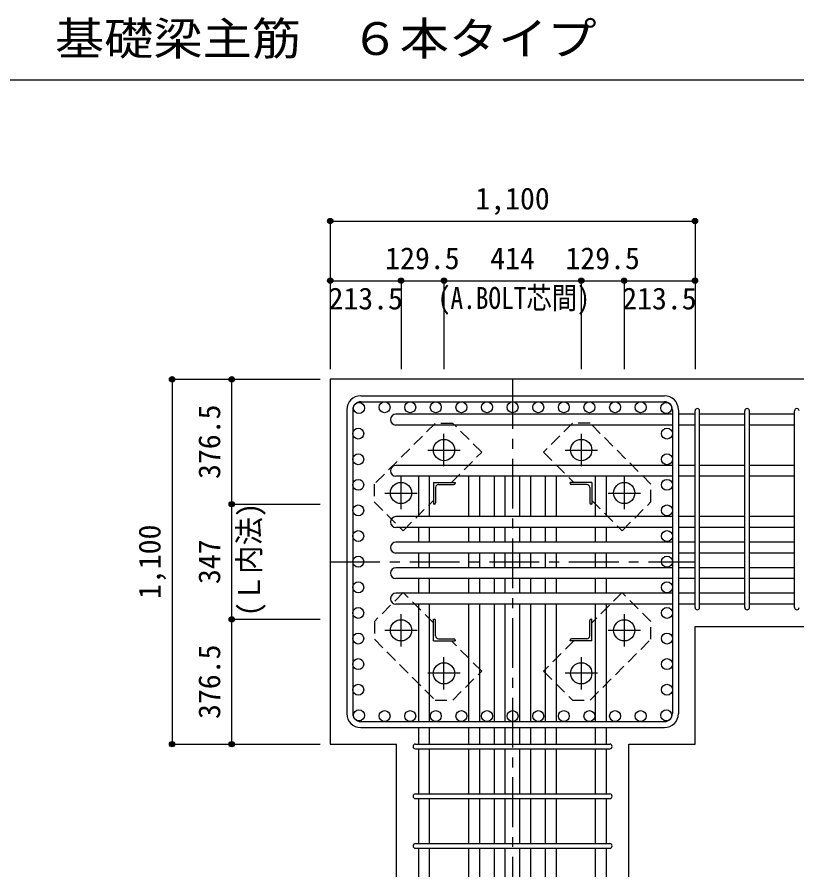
# Model space of a CAD drawing. Units: millimetres at full size, sheet at 1:30. Extents: x -5973 to 5954, y -4195 to 4201.
# Drawn here: x -942 to 1409, y -2625 to -33 of the extents above; entities that cross this region are included whole.
import ezdxf
from ezdxf.enums import TextEntityAlignment as Align

# ---------------------------------------------------------------- set-up
doc = ezdxf.new("R2010")
doc.units = ezdxf.units.MM
doc.header["$LTSCALE"] = 30
doc.header["$PDMODE"] = 32
doc.header["$PDSIZE"] = 15
doc.linetypes.add('CHAIN1', pattern=[8, 5, -1, 1, -1])
doc.linetypes.add('DASHED1', pattern=[1.8, 1.2, -0.6])
for name, color, linetype in [('0-1_躯体線', 2, 'Continuous'), ('0-2_アンカー、アングル', 4, 'Continuous'), ('0-3_立上り筋', 3, 'Continuous'), ('0-4_フープ筋', 7, 'Continuous'), ('0-5_基礎梁筋', 7, 'Continuous'), ('0-6_スタラップ筋', 7, 'Continuous'), ('0-7_文字', 4, 'Continuous'), ('0-9_プレート', 4, 'DASHED1'), ('0-D_寸法', 4, 'Continuous'), ('6-7_文字', 7, 'Continuous'), ('F-0_枠', 6, 'Continuous')]:
    doc.layers.add(name, color=color, linetype=linetype)
doc.styles.add('ＭＳ ゴシック', font='')
doc.styles.get('ＭＳ ゴシック').set_extended_font_data('MS Gothic')

msp = doc.modelspace()

# ---------------------------------------------------------------- linework, layer by layer
at = {"layer": '0-1_躯体線'}
for p, q in [((1502.44, -1124.89), (2.44, -1124.89)), ((2.44, -1124.89), (2.44, -2224.89)), ((1102.44, -1869.96), (1502.44, -1869.96)), ((1102.44, -2224.89), (1102.44, -1869.96)), ((2.44, -2224.89), (202.28, -2224.89)), ((202.28, -2624.89), (202.28, -2224.89))]:
    msp.add_line(p, q, dxfattribs=at)
msp.add_lwpolyline([(902.59, -2624.89), (902.59, -2224.89), (1102.44, -2224.89)], dxfattribs=at)
at = {"layer": '0-2_アンカー、アングル', "linetype": 'CHAIN1'}
for p, q in [((345.44, -1387.1), (345.44, -1289.59)), ((759.44, -1289.6), (759.44, -1387.1)), ((296.64, -1338.39), (394.14, -1338.39)), ((710.74, -1338.39), (808.24, -1338.39)), ((215.94, -1516.6), (215.94, -1419.09)), ((888.94, -1419.1), (888.94, -1516.6)), ((167.14, -1467.89), (264.64, -1467.89)), ((840.24, -1467.89), (937.74, -1467.89)), ((215.94, -1930.69), (215.94, -1833.19)), ((888.94, -1833.19), (888.94, -1930.7)), ((264.64, -1881.89), (167.14, -1881.89)), ((937.74, -1881.89), (840.24, -1881.89)), ((345.44, -2060.19), (345.44, -1962.69)), ((759.44, -1962.69), (759.44, -2060.2)), ((394.14, -2011.39), (296.64, -2011.39)), ((808.24, -2011.39), (710.74, -2011.39))]:
    msp.add_line(p, q, dxfattribs=at)
at = {"layer": '0-2_アンカー、アングル'}
for p, q in [((313.94, -1436.39), (378.94, -1436.39)), ((313.94, -1436.39), (313.94, -1501.39)), ((319.94, -1450.89), (319.94, -1497.39)), ((328.44, -1442.39), (374.94, -1442.39)), ((378.94, -1436.39), (378.94, -1438.39)), ((790.94, -1436.39), (725.94, -1436.39)), ((725.94, -1438.39), (725.94, -1436.39)), ((776.44, -1442.39), (729.94, -1442.39)), ((784.94, -1450.89), (784.94, -1497.39)), ((790.94, -1436.39), (790.94, -1501.39)), ((315.94, -1501.39), (313.94, -1501.39)), ((790.94, -1501.39), (788.94, -1501.39)), ((313.94, -1848.39), (315.94, -1848.39)), ((313.94, -1913.39), (313.94, -1848.39)), ((319.94, -1898.89), (319.94, -1852.39)), ((784.94, -1898.89), (784.94, -1852.39)), ((788.94, -1848.39), (790.94, -1848.39)), ((790.94, -1913.39), (790.94, -1848.39)), ((313.94, -1913.39), (378.94, -1913.39)), ((328.44, -1907.39), (374.94, -1907.39)), ((378.94, -1911.39), (378.94, -1913.39)), ((725.94, -1913.39), (725.94, -1911.39)), ((790.94, -1913.39), (725.94, -1913.39)), ((776.44, -1907.39), (729.94, -1907.39))]:
    msp.add_line(p, q, dxfattribs=at)
at = {"layer": '0-2_アンカー、アングル', "color": 3}
for centre in [(345.44, -1338.39), (759.44, -1338.39), (215.94, -1467.89), (888.94, -1467.89), (215.94, -1881.89), (888.94, -1881.89), (345.44, -2011.39), (759.44, -2011.39)]:
    msp.add_circle(centre, 32, dxfattribs=at)
at = {"layer": '0-2_アンカー、アングル'}
for centre, radius, start, end in [((328.44, -1450.89), 8.5, 90, 180), ((374.94, -1438.39), 4, 270, 0), ((729.94, -1438.39), 4, 180, 270), ((776.44, -1450.89), 8.5, 0, 90), ((315.94, -1497.39), 4, 270, 0), ((788.94, -1497.39), 4, 180, 270), ((315.94, -1852.39), 4, 0, 90), ((788.94, -1852.39), 4, 90, 180), ((328.44, -1898.89), 8.5, 180, 270), ((374.94, -1911.39), 4, 0, 90), ((729.94, -1911.39), 4, 90, 180), ((776.44, -1898.89), 8.5, 270, 0)]:
    msp.add_arc(centre, radius, start, end, dxfattribs=at)
at = {"layer": '0-3_立上り筋'}
for centre in [(89.13, -1211.59), (166.35, -1209.39), (243.57, -1209.39), (320.78, -1209.39), (398, -1209.39), (475.22, -1209.39), (552.44, -1209.39), (629.65, -1209.39), (706.87, -1209.39), (784.09, -1209.39), (861.31, -1209.39), (938.52, -1209.39), (1015.74, -1211.59), (86.94, -1288.81), (1017.94, -1288.81), (86.94, -1366.03), (1017.94, -1366.03), (86.94, -1443.24), (1017.94, -1443.24), (86.94, -1520.46), (1017.94, -1520.46), (86.94, -1597.68), (1017.94, -1597.68), (86.94, -1674.89), (1017.94, -1674.89), (86.94, -1752.11), (1017.94, -1752.11), (86.94, -1829.33), (1017.94, -1829.33), (86.94, -1906.55), (1017.94, -1906.55), (86.94, -1983.76), (1017.94, -1983.76), (86.94, -2060.98), (1017.94, -2060.98), (89.13, -2138.2), (166.35, -2140.39), (243.57, -2140.39), (320.78, -2140.39), (398, -2140.39), (475.22, -2140.39), (552.44, -2140.39), (629.65, -2140.39), (706.87, -2140.39), (784.09, -2140.39), (861.31, -2140.39), (938.52, -2140.39), (1015.74, -2138.2)]:
    msp.add_circle(centre, 16.5, dxfattribs=at)
at = {"layer": '0-4_フープ筋'}
for p, q in [((94.44, -1174.89), (1010.44, -1174.89)), ((52.44, -1216.89), (52.44, -2132.89)), ((70.44, -1216.89), (70.44, -2132.89)), ((94.44, -1192.89), (1010.44, -1192.89)), ((1034.44, -1216.89), (1034.44, -2132.89)), ((1052.44, -1216.89), (1052.44, -2132.89)), ((94.44, -2156.89), (1010.44, -2156.89)), ((94.44, -2174.89), (1010.44, -2174.89))]:
    msp.add_line(p, q, dxfattribs=at)
for centre, radius, start, end in [((94.44, -1216.89), 42, 90, 180), ((1010.44, -1216.89), 42, 0, 90), ((94.44, -1216.89), 24, 90, 180), ((1010.44, -1216.89), 24, 0, 90), ((94.44, -2132.89), 42, 180, 270), ((94.44, -2132.89), 24, 180, 270), ((1010.44, -2132.89), 42, 270, 0), ((1010.44, -2132.89), 24, 270, 0)]:
    msp.add_arc(centre, radius, start, end, dxfattribs=at)
at = {"layer": '0-5_基礎梁筋'}
for p, q in [((1034.44, -1230.09), (200.44, -1230.09)), ((1102.44, -1230.09), (1052.44, -1230.09)), ((1252.44, -1230.09), (1116.44, -1230.09)), ((1402.44, -1230.09), (1266.44, -1230.09)), ((1034.44, -1263.09), (200.44, -1263.09)), ((1102.44, -1263.09), (1052.44, -1263.09)), ((1252.44, -1263.09), (1116.44, -1263.09)), ((1402.44, -1263.09), (1266.44, -1263.09)), ((1034.44, -1384.53), (200.44, -1384.53)), ((1102.44, -1384.53), (1052.44, -1384.53)), ((1252.44, -1384.53), (1116.44, -1384.53)), ((1402.44, -1384.53), (1266.44, -1384.53)), ((1034.44, -1417.53), (200.44, -1417.53)), ((269.28, -1538.96), (269.28, -1416.39)), ((302.28, -1538.96), (302.28, -1416.39)), ((420.44, -1539.18), (420.44, -1416.39)), ((453.44, -1539.18), (453.44, -1416.39)), ((497.44, -1539.18), (497.44, -1416.39)), ((530.44, -1539.18), (530.44, -1416.39)), ((574.44, -1539.18), (574.44, -1416.39)), ((607.44, -1539.18), (607.44, -1416.39)), ((651.44, -1539.18), (651.44, -1416.39)), ((684.44, -1539.18), (684.44, -1416.39)), ((802.59, -1538.96), (802.59, -1416.39)), ((835.59, -1538.96), (835.59, -1416.39)), ((1102.44, -1417.53), (1052.44, -1417.53)), ((1252.44, -1417.53), (1116.44, -1417.53)), ((1402.44, -1417.53), (1266.44, -1417.53)), ((1034.44, -1538.96), (200.44, -1538.96)), ((1102.44, -1538.96), (1052.44, -1538.96)), ((1252.44, -1538.96), (1116.44, -1538.96)), ((1402.44, -1538.96), (1266.44, -1538.96)), ((1034.44, -1571.96), (200.44, -1571.96)), ((269.28, -1615.96), (269.28, -1571.96)), ((302.28, -1615.96), (302.28, -1571.96)), ((420.44, -1616.18), (420.44, -1572.18)), ((453.44, -1616.18), (453.44, -1572.18)), ((497.44, -1616.18), (497.44, -1572.18)), ((530.44, -1616.18), (530.44, -1572.18)), ((574.44, -1616.18), (574.44, -1572.18)), ((607.44, -1616.18), (607.44, -1572.18)), ((651.44, -1616.18), (651.44, -1572.18)), ((684.44, -1616.18), (684.44, -1572.18)), ((802.59, -1615.96), (802.59, -1571.96)), ((835.59, -1615.96), (835.59, -1571.96)), ((1102.44, -1571.96), (1052.44, -1571.96)), ((1252.44, -1571.96), (1116.44, -1571.96)), ((1402.44, -1571.96), (1266.44, -1571.96)), ((1034.44, -1615.96), (200.44, -1615.96)), ((1102.44, -1615.96), (1052.44, -1615.96)), ((1252.44, -1615.96), (1116.44, -1615.96)), ((1402.44, -1615.96), (1266.44, -1615.96)), ((1034.44, -1648.96), (200.44, -1648.96)), ((269.28, -1692.96), (269.28, -1648.96)), ((302.28, -1692.96), (302.28, -1648.96)), ((420.44, -1692.96), (420.44, -1649.18)), ((453.44, -1692.96), (453.44, -1649.18)), ((497.44, -1692.96), (497.44, -1649.18)), ((530.44, -1692.96), (530.44, -1649.18)), ((574.44, -1692.96), (574.44, -1649.18)), ((607.44, -1692.96), (607.44, -1649.18)), ((651.44, -1692.96), (651.44, -1649.18)), ((684.44, -1692.96), (684.44, -1649.18)), ((802.59, -1692.96), (802.59, -1648.96)), ((835.59, -1692.96), (835.59, -1648.96)), ((1102.44, -1648.96), (1052.44, -1648.96)), ((1252.44, -1648.96), (1116.44, -1648.96)), ((1402.44, -1648.96), (1266.44, -1648.96)), ((1034.44, -1692.96), (200.44, -1692.96)), ((1102.44, -1692.96), (1052.44, -1692.96)), ((1252.44, -1692.96), (1116.44, -1692.96)), ((1402.44, -1692.96), (1266.44, -1692.96)), ((1034.44, -1725.96), (200.44, -1725.96)), ((269.28, -1769.96), (269.28, -1725.96)), ((302.28, -1769.96), (302.28, -1725.96)), ((420.44, -1769.96), (420.44, -1725.96)), ((453.44, -1769.96), (453.44, -1725.96)), ((497.44, -1769.96), (497.44, -1725.96)), ((530.44, -1769.96), (530.44, -1725.96)), ((574.44, -1769.96), (574.44, -1725.96)), ((607.44, -1769.96), (607.44, -1725.96)), ((651.44, -1769.96), (651.44, -1725.96)), ((684.44, -1769.96), (684.44, -1725.96)), ((802.59, -1769.96), (802.59, -1725.96)), ((835.59, -1769.96), (835.59, -1725.96)), ((1102.44, -1725.96), (1052.44, -1725.96)), ((1252.44, -1725.96), (1116.44, -1725.96)), ((1402.44, -1725.96), (1266.44, -1725.96)), ((1034.44, -1769.96), (200.44, -1769.96)), ((1102.44, -1769.96), (1052.44, -1769.96)), ((1252.44, -1769.96), (1116.44, -1769.96)), ((1402.44, -1769.96), (1266.44, -1769.96)), ((1034.44, -1802.96), (200.44, -1802.96)), ((269.28, -2156.89), (269.28, -1802.96)), ((302.28, -2156.89), (302.28, -1802.96)), ((420.44, -2156.89), (420.44, -1802.96)), ((453.44, -2156.89), (453.44, -1802.96)), ((497.44, -2156.89), (497.44, -1802.96)), ((530.44, -2156.89), (530.44, -1802.96)), ((574.44, -2156.89), (574.44, -1802.96)), ((607.44, -2156.89), (607.44, -1802.96)), ((651.44, -2156.89), (651.44, -1802.96)), ((684.44, -2156.89), (684.44, -1802.96)), ((802.59, -2156.89), (802.59, -1802.96)), ((835.59, -2156.89), (835.59, -1802.96)), ((1102.44, -1802.96), (1052.44, -1802.96)), ((1252.44, -1802.96), (1116.44, -1802.96)), ((1402.44, -1802.96), (1266.44, -1802.96)), ((269.28, -2224.89), (269.28, -2174.89)), ((302.28, -2224.89), (302.28, -2174.89)), ((420.44, -2224.89), (420.44, -2174.89)), ((453.44, -2224.89), (453.44, -2174.89)), ((497.44, -2224.89), (497.44, -2174.89)), ((530.44, -2224.89), (530.44, -2174.89)), ((574.44, -2224.89), (574.44, -2174.89)), ((607.44, -2224.89), (607.44, -2174.89)), ((651.44, -2224.89), (651.44, -2174.89)), ((684.44, -2224.89), (684.44, -2174.89)), ((802.59, -2224.89), (802.59, -2174.89)), ((835.59, -2224.89), (835.59, -2174.89)), ((269.28, -2374.89), (269.28, -2238.89)), ((302.28, -2374.89), (302.28, -2238.89)), ((420.44, -2374.89), (420.44, -2238.89)), ((453.44, -2374.89), (453.44, -2238.89)), ((497.44, -2374.89), (497.44, -2238.89)), ((530.44, -2374.89), (530.44, -2238.89)), ((574.44, -2374.89), (574.44, -2238.89)), ((607.44, -2374.89), (607.44, -2238.89)), ((651.44, -2374.89), (651.44, -2238.89)), ((684.44, -2374.89), (684.44, -2238.89)), ((802.59, -2374.89), (802.59, -2238.89)), ((835.59, -2374.89), (835.59, -2238.89)), ((269.28, -2524.89), (269.28, -2388.89)), ((302.28, -2524.89), (302.28, -2388.89)), ((420.44, -2524.89), (420.44, -2388.89)), ((453.44, -2524.89), (453.44, -2388.89)), ((497.44, -2524.89), (497.44, -2388.89)), ((530.44, -2524.89), (530.44, -2388.89)), ((574.44, -2524.89), (574.44, -2388.89)), ((607.44, -2524.89), (607.44, -2388.89)), ((651.44, -2524.89), (651.44, -2388.89)), ((684.44, -2524.89), (684.44, -2388.89)), ((802.59, -2524.89), (802.59, -2388.89)), ((835.59, -2524.89), (835.59, -2388.89)), ((269.28, -2624.89), (269.28, -2538.89)), ((302.28, -2624.89), (302.28, -2538.89)), ((420.44, -2624.89), (420.44, -2538.89)), ((453.44, -2624.89), (453.44, -2538.89)), ((497.44, -2624.89), (497.44, -2538.89)), ((530.44, -2624.89), (530.44, -2538.89)), ((574.44, -2624.89), (574.44, -2538.89)), ((607.44, -2624.89), (607.44, -2538.89)), ((651.44, -2624.89), (651.44, -2538.89)), ((684.44, -2624.89), (684.44, -2538.89)), ((802.59, -2624.89), (802.59, -2538.89)), ((835.59, -2624.89), (835.59, -2538.89))]:
    msp.add_line(p, q, dxfattribs=at)
for centre in [(200.44, -1246.59), (200.44, -1401.03), (200.44, -1555.46), (200.44, -1632.46), (200.44, -1709.46), (200.44, -1786.46)]:
    msp.add_arc(centre, 16.5, 90, 270, dxfattribs=at)
at = {"layer": '0-6_スタラップ筋'}
for p, q in [((1102.44, -1812.96), (1102.44, -1220.09)), ((1116.44, -1812.96), (1116.44, -1220.09)), ((1252.44, -1812.96), (1252.44, -1220.09)), ((1266.44, -1812.96), (1266.44, -1220.09)), ((1402.44, -1812.96), (1402.44, -1220.09)), ((259.28, -2224.89), (845.59, -2224.89)), ((259.28, -2238.89), (845.59, -2238.89)), ((259.28, -2374.89), (845.59, -2374.89)), ((259.28, -2388.89), (845.59, -2388.89)), ((259.28, -2524.89), (845.59, -2524.89)), ((259.28, -2538.89), (845.59, -2538.89))]:
    msp.add_line(p, q, dxfattribs=at)
for centre, start, end in [((1109.44, -1220.09), 0, 180), ((1109.44, -1220.09), 0, 180), ((1109.44, -1220.09), 0, 180), ((1109.44, -1220.09), 0, 180), ((1259.44, -1220.09), 0, 180), ((1409.44, -1220.09), 0, 180), ((1109.44, -1812.96), 180, 0), ((1109.44, -1812.96), 180, 0), ((1109.44, -1812.96), 180, 0), ((1109.44, -1812.96), 180, 0), ((1259.44, -1812.96), 180, 0), ((1409.44, -1812.96), 180, 0), ((259.28, -2231.89), 90, 270), ((259.28, -2231.89), 90, 270), ((259.28, -2231.89), 90, 270), ((259.28, -2231.89), 90, 270), ((845.59, -2231.89), 270, 90), ((845.59, -2231.89), 270, 90), ((845.59, -2231.89), 270, 90), ((845.59, -2231.89), 270, 90), ((259.28, -2381.89), 90, 270), ((845.59, -2381.89), 270, 90), ((259.28, -2531.89), 90, 270), ((845.59, -2531.89), 270, 90)]:
    msp.add_arc(centre, 7, start, end, dxfattribs=at)
at = {"layer": '0-9_プレート'}
for p, q in [((786.34, -1257.8), (732.64, -1257.8)), ((969.44, -1441), (786.34, -1257.8))]:
    msp.add_line(p, q, dxfattribs=at)
for points in [[(318.54, -1257.89), (135.34, -1441), (135.34, -1494.69), (222.34, -1581.69), (313.94, -1490.1)], [(367.64, -1436.39), (459.24, -1344.79), (372.24, -1257.89), (318.54, -1257.89)], [(732.64, -1257.8), (645.64, -1344.8), (737.24, -1436.39)], [(790.94, -1490.1), (882.54, -1581.7), (969.44, -1494.7), (969.44, -1441)], [(313.94, -1859.69), (222.34, -1768.09), (135.44, -1855.09), (135.44, -1908.79)], [(786.34, -2091.9), (969.54, -1908.79), (969.54, -1855.1), (882.54, -1768.1), (790.94, -1859.69)], [(135.44, -1908.79), (318.54, -2091.99), (372.24, -2091.99), (459.24, -2004.99), (367.64, -1913.4)], [(737.24, -1913.4), (645.64, -2005), (732.64, -2091.9), (786.34, -2091.9)]]:
    msp.add_lwpolyline(points, dxfattribs=at)
at = {"layer": '0-D_寸法'}
for p, q in [((2.44, -647.85), (1102.44, -647.85)), ((2.44, -647.85), (2.44, -827.85)), ((2.44, -647.85), (2.44, -827.85)), ((2.44, -647.85), (1102.44, -647.85)), ((1102.44, -647.85), (1102.44, -827.85)), ((2.44, -827.85), (2.44, -1094.89)), ((2.44, -827.85), (2.44, -1094.89)), ((2.44, -827.85), (215.94, -827.85)), ((2.44, -827.85), (2.44, -1094.89)), ((215.94, -827.85), (215.94, -1094.89)), ((215.94, -827.85), (345.44, -827.85)), ((345.44, -827.85), (345.44, -1094.89)), ((345.44, -827.85), (759.44, -827.85)), ((759.44, -827.85), (759.44, -1094.89)), ((759.44, -827.85), (888.94, -827.85)), ((888.94, -827.85), (888.94, -1094.89)), ((888.94, -827.85), (1102.44, -827.85)), ((1102.44, -827.85), (1102.44, -1094.89)), ((-474.6, -1124.89), (-474.6, -2224.89)), ((-474.6, -1124.89), (-294.6, -1124.89)), ((-474.6, -1124.89), (-294.6, -1124.89)), ((-474.6, -1124.89), (-474.6, -2224.89)), ((-294.6, -1124.89), (-27.56, -1124.89)), ((-294.6, -1124.89), (-27.56, -1124.89)), ((-294.6, -1124.89), (-27.56, -1124.89)), ((-294.6, -1124.89), (-27.56, -1124.89)), ((-294.6, -1848.39), (-294.6, -1501.39)), ((-294.6, -1501.39), (-27.56, -1501.39)), ((-294.6, -2224.89), (-294.6, -1848.39)), ((-294.6, -1848.39), (-27.56, -1848.39)), ((-474.6, -2224.89), (-294.6, -2224.89)), ((-294.6, -2224.89), (-27.56, -2224.89))]:
    msp.add_line(p, q, dxfattribs=at)
at = {"layer": '0-D_寸法', "linetype": 'CHAIN1'}
for p, q in [((552.44, -1124.89), (552.44, -2624.89)), ((2.44, -1674.89), (1102.44, -1674.89))]:
    msp.add_line(p, q, dxfattribs=at)
at = {"layer": '0-D_寸法'}
msp.add_lwpolyline([(-294.6, -1501.39), (-294.6, -1124.89), (-27.56, -1124.89)], dxfattribs=at)
for centre, radius in [((2.44, -647.85), 8), ((2.44, -647.85), 7.2), ((2.44, -647.85), 6.4), ((2.44, -647.85), 5.6), ((2.44, -647.85), 4.8), ((2.44, -647.85), 4), ((2.44, -647.85), 3.2), ((2.44, -647.85), 2.4), ((2.44, -647.85), 1.6), ((2.44, -647.85), 0.8), ((1102.44, -647.85), 8), ((1102.44, -647.85), 7.2), ((1102.44, -647.85), 6.4), ((1102.44, -647.85), 5.6), ((1102.44, -647.85), 4.8), ((1102.44, -647.85), 4), ((1102.44, -647.85), 3.2), ((1102.44, -647.85), 2.4), ((1102.44, -647.85), 1.6), ((1102.44, -647.85), 0.8), ((2.44, -827.85), 8), ((2.44, -827.85), 7.2), ((2.44, -827.85), 6.4), ((2.44, -827.85), 5.6), ((2.44, -827.85), 4.8), ((2.44, -827.85), 4), ((2.44, -827.85), 3.2), ((2.44, -827.85), 2.4), ((2.44, -827.85), 1.6), ((2.44, -827.85), 0.8), ((215.94, -827.85), 8), ((215.94, -827.85), 7.2), ((215.94, -827.85), 6.4), ((215.94, -827.85), 5.6), ((215.94, -827.85), 4.8), ((215.94, -827.85), 4), ((215.94, -827.85), 3.2), ((215.94, -827.85), 2.4), ((215.94, -827.85), 1.6), ((215.94, -827.85), 0.8), ((345.44, -827.85), 8), ((345.44, -827.85), 7.2), ((345.44, -827.85), 6.4), ((345.44, -827.85), 5.6), ((345.44, -827.85), 4.8), ((345.44, -827.85), 4), ((345.44, -827.85), 3.2), ((345.44, -827.85), 2.4), ((345.44, -827.85), 1.6), ((345.44, -827.85), 0.8), ((759.44, -827.85), 8), ((759.44, -827.85), 7.2), ((759.44, -827.85), 6.4), ((759.44, -827.85), 5.6), ((759.44, -827.85), 4.8), ((759.44, -827.85), 4), ((759.44, -827.85), 3.2), ((759.44, -827.85), 2.4), ((759.44, -827.85), 1.6), ((759.44, -827.85), 0.8), ((888.94, -827.85), 8), ((888.94, -827.85), 7.2), ((888.94, -827.85), 6.4), ((888.94, -827.85), 5.6), ((888.94, -827.85), 4.8), ((888.94, -827.85), 4), ((888.94, -827.85), 3.2), ((888.94, -827.85), 2.4), ((888.94, -827.85), 1.6), ((888.94, -827.85), 0.8), ((1102.44, -827.85), 8), ((1102.44, -827.85), 7.2), ((1102.44, -827.85), 6.4), ((1102.44, -827.85), 5.6), ((1102.44, -827.85), 4.8), ((1102.44, -827.85), 4), ((1102.44, -827.85), 3.2), ((1102.44, -827.85), 2.4), ((1102.44, -827.85), 1.6), ((1102.44, -827.85), 0.8), ((-474.6, -1124.89), 8), ((-474.6, -1124.89), 7.2), ((-474.6, -1124.89), 6.4), ((-474.6, -1124.89), 5.6), ((-474.6, -1124.89), 4.8), ((-474.6, -1124.89), 4), ((-474.6, -1124.89), 3.2), ((-474.6, -1124.89), 2.4), ((-474.6, -1124.89), 1.6), ((-474.6, -1124.89), 0.8), ((-294.6, -1124.89), 8), ((-294.6, -1124.89), 7.2), ((-294.6, -1124.89), 6.4), ((-294.6, -1124.89), 5.6), ((-294.6, -1124.89), 4.8), ((-294.6, -1124.89), 4), ((-294.6, -1124.89), 3.2), ((-294.6, -1124.89), 2.4), ((-294.6, -1124.89), 1.6), ((-294.6, -1124.89), 0.8), ((-294.6, -1501.39), 8), ((-294.6, -1501.39), 7.2), ((-294.6, -1501.39), 6.4), ((-294.6, -1501.39), 5.6), ((-294.6, -1501.39), 4.8), ((-294.6, -1501.39), 4), ((-294.6, -1501.39), 3.2), ((-294.6, -1501.39), 2.4), ((-294.6, -1501.39), 1.6), ((-294.6, -1501.39), 0.8), ((-294.6, -1848.39), 8), ((-294.6, -1848.39), 7.2), ((-294.6, -1848.39), 6.4), ((-294.6, -1848.39), 5.6), ((-294.6, -1848.39), 4.8), ((-294.6, -1848.39), 4), ((-294.6, -1848.39), 3.2), ((-294.6, -1848.39), 2.4), ((-294.6, -1848.39), 1.6), ((-294.6, -1848.39), 0.8), ((-474.6, -2224.89), 8), ((-474.6, -2224.89), 7.2), ((-474.6, -2224.89), 6.4), ((-474.6, -2224.89), 5.6), ((-474.6, -2224.89), 4.8), ((-474.6, -2224.89), 4), ((-474.6, -2224.89), 3.2), ((-474.6, -2224.89), 2.4), ((-474.6, -2224.89), 1.6), ((-474.6, -2224.89), 0.8), ((-294.6, -2224.89), 8), ((-294.6, -2224.89), 7.2), ((-294.6, -2224.89), 6.4), ((-294.6, -2224.89), 5.6), ((-294.6, -2224.89), 4.8), ((-294.6, -2224.89), 4), ((-294.6, -2224.89), 3.2), ((-294.6, -2224.89), 2.4), ((-294.6, -2224.89), 1.6), ((-294.6, -2224.89), 0.8)]:
    msp.add_circle(centre, radius, dxfattribs=at)
at = {"layer": '0-D_寸法', "color": 7}
for p in [(2.44, -647.85), (1102.44, -647.85), (2.44, -827.85), (215.94, -827.85), (345.44, -827.85), (759.44, -827.85), (888.94, -827.85), (1102.44, -827.85), (-474.6, -1124.89), (-294.6, -1124.89), (-294.6, -1124.89), (-294.6, -1501.39), (-294.6, -1501.39), (-294.6, -1848.39), (-294.6, -1848.39), (-474.6, -2224.89), (-294.6, -2224.89), (-294.6, -2224.89)]:
    msp.add_point(p, dxfattribs=at)
at = {"layer": 'F-0_枠', "color": 2}
msp.add_line((-5972.88, -222.05), (3723.6, -222.05), dxfattribs=at)

# ---------------------------------------------------------------- texts
at = {"layer": '0-7_文字', "style": 'ＭＳ ゴシック', "width": 0.85}
msp.add_text('(A.BOLT芯間)', height=65.98, dxfattribs=at).set_placement((326.92, -932.62), align=Align.BOTTOM_LEFT)
at = {"layer": '0-7_文字', "style": 'ＭＳ ゴシック', "width": 0.95}
msp.add_text('(Ｌ内法)', height=65.98, rotation=90, dxfattribs=at).set_placement((-189.55, -1839.49), align=Align.BOTTOM_LEFT)
at = {"layer": '0-D_寸法', "style": 'ＭＳ ゴシック'}
for s, p in [('1,100', (439.94, -632.85)), ('129.5', (168.19, -812.85)), ('414', (484.94, -812.85)), ('129.5', (711.69, -812.85)), ('213.5', (-2.78, -934.27)), ('213.5', (882.93, -934.27))]:
    msp.add_text(s, height=65.98, dxfattribs=at).set_placement(p, align=Align.BOTTOM_LEFT)
for s, p in [('376.5', (-309.6, -1425.64)), ('1,100', (-489.6, -1787.39)), ('347', (-309.6, -1742.39)), ('376.5', (-309.6, -2149.14))]:
    msp.add_text(s, height=65.98, rotation=90, dxfattribs=at).set_placement(p, align=Align.BOTTOM_LEFT)
at = {"layer": '6-7_文字', "color": 2, "style": 'ＭＳ ゴシック', "width": 1.1}
msp.add_text('\u3000\u3000基礎梁主筋\u3000６本タイプ', height=98.97, dxfattribs=at).set_placement((-1124.64, -177.05), align=Align.BOTTOM_LEFT)

doc.saveas('drawing.dxf')
